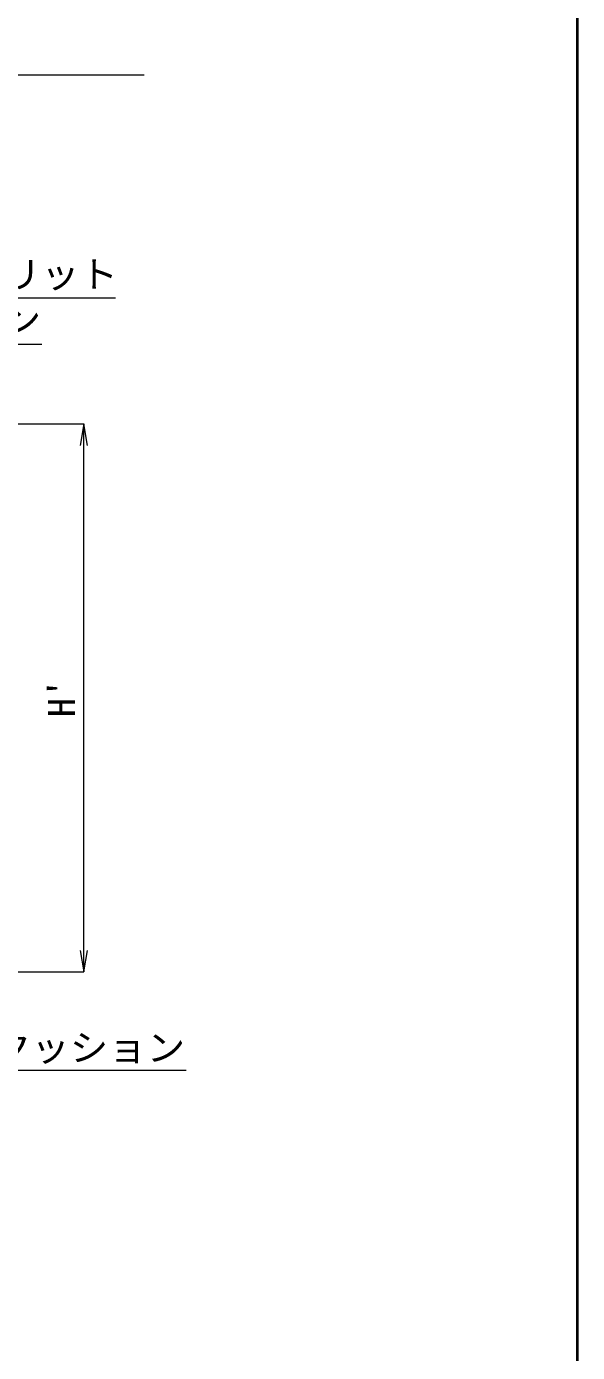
# Model space of a CAD drawing. Units: millimetres at full size; details may follow other scales. Extents: x 164402 to 209100, y 872507 to 885397.
# Drawn here: x 189179 to 189794, y 881917 to 883398 of the extents above; entities that cross this region are included whole.
import ezdxf
from ezdxf.enums import TextEntityAlignment as Align

# ---------------------------------------------------------------- set-up
doc = ezdxf.new("R2010")
doc.units = ezdxf.units.MM
doc.header["$LTSCALE"] = 40
doc.layers.add('図枠', color=7, linetype='Continuous', lineweight=5)
doc.layers.add('寸法線', color=7, linetype='Continuous', lineweight=13)
doc.styles.add('ＭＳ 明朝', font='')
doc.styles.get('ＭＳ 明朝').set_extended_font_data('MS Mincho')

# ---------------------------------------------------------------- blocks, each defined once
blk = doc.blocks.new('open_arrow')
at = {"color": 0, "linetype": 'Continuous', "lineweight": -2}
blk.add_lwpolyline([(7.5, 1.25), (0, 0), (7.5, -1.25)], dxfattribs=at)

msp = doc.modelspace()

# ---------------------------------------------------------------- linework, layer by layer
at = {"layer": '図枠', "lineweight": 40}
msp.add_line((189794.36, 879147.22), (189794.36, 884687.22), dxfattribs=at)
at = {"layer": '寸法線'}
for p, q in [((188830.53, 882954.5), (189242.75, 882954.5)), ((189242.75, 882342.29), (189242.75, 882954.5)), ((188861.03, 882342.29), (189242.75, 882342.29))]:
    msp.add_line(p, q, dxfattribs=at)
at = {"layer": '寸法線', "lineweight": 9}
for points in [[(188623.41, 882952.21), (188623.41, 883344.52), (189310.27, 883344.52)], [(188683.62, 882952.35), (188916.98, 883095.28), (189278.12, 883095.28)]]:
    msp.add_lwpolyline(points, dxfattribs=at)
at = {"layer": '寸法線'}
for points in [[(188896.98, 882924.97), (188916.98, 883043.51), (189195.66, 883043.51)], [(188832.42, 882332.29), (188992, 882232.58), (189357.26, 882232.58)]]:
    msp.add_lwpolyline(points, dxfattribs=at)

# ---------------------------------------------------------------- block references
at = {"layer": '寸法線', "xscale": 3.2, "yscale": 3.2}
for p, rotation in [((189242.75, 882954.5), 270), ((189242.75, 882342.29), 90)]:
    msp.add_blockref('open_arrow', p, dxfattribs=dict(at, rotation=rotation))

# ---------------------------------------------------------------- texts
at = {"layer": '寸法線', "style": 'ＭＳ 明朝', "width": 1.05}
for s, p in [('天端排水スリット', (188936.98, 883136.59)), ('普通アスコン', (188936.98, 883085.34)), ('サンドクッション', (189012, 882272.69))]:
    msp.add_text(s, height=30.02, dxfattribs=at).set_placement(p, align=Align.TOP_LEFT)
msp.add_text("H'", height=30.02, rotation=90, dxfattribs=at).set_placement((189217.75, 882648.39), align=Align.MIDDLE_CENTER)

doc.saveas('drawing.dxf')
